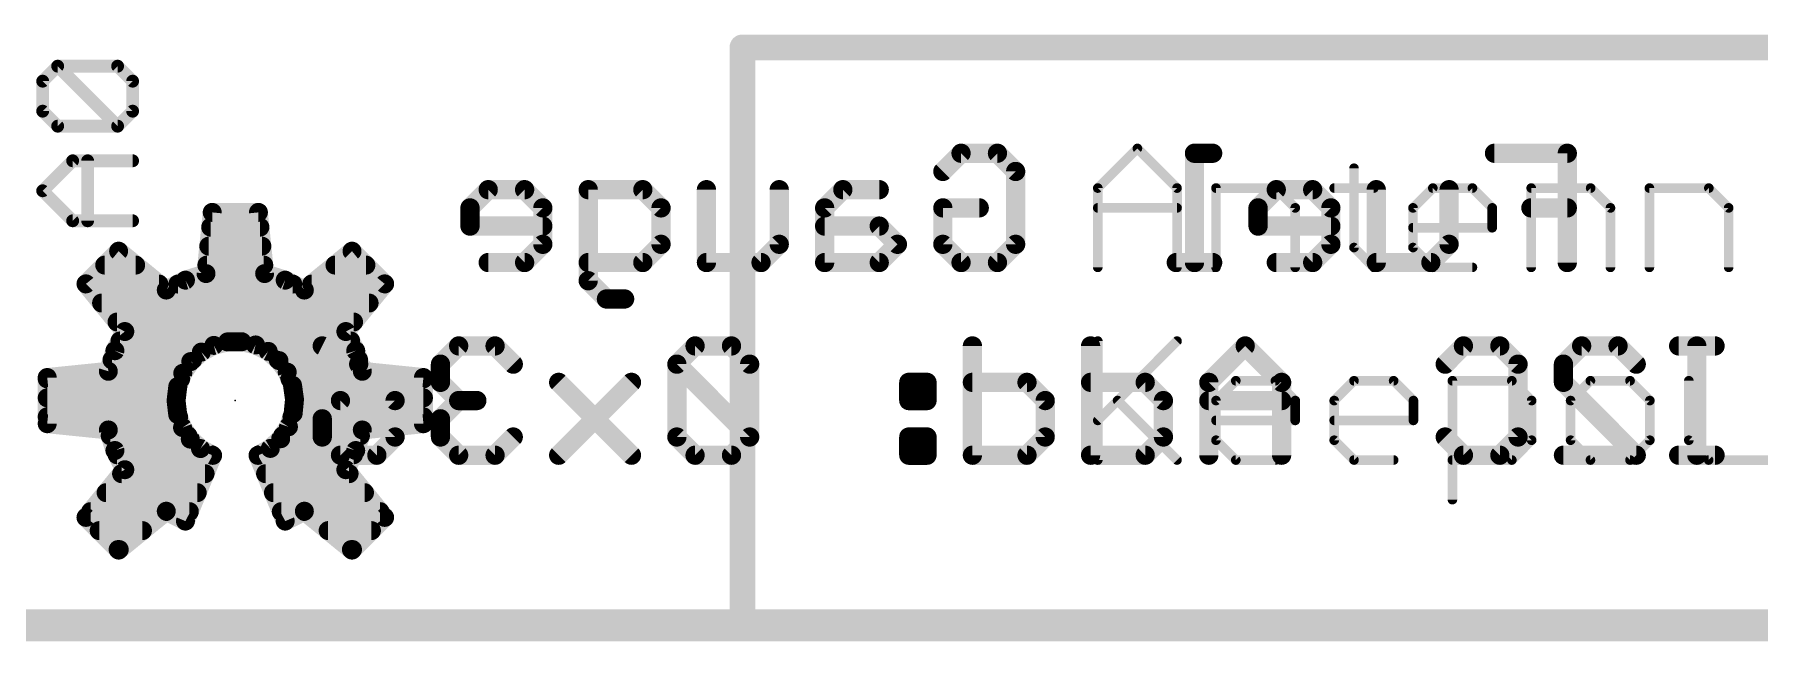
# Model space of a CAD drawing. Extents: x -30 to 77, y -16 to 37.
# Drawn here: x 12.63 to 26.29, y -0.13 to 4.67 of the extents above; entities that cross this region are included whole.
import ezdxf

# ---------------------------------------------------------------- set-up
doc = ezdxf.new("R2010")
doc.units = 0
for name, color, linetype in [('1', 12, 'CONTINUOUS'), ('16', 132, 'CONTINUOUS'), ('20', 53, 'CONTINUOUS'), ('21', 41, 'CONTINUOUS'), ('22', 40, 'CONTINUOUS'), ('23', 53, 'CONTINUOUS'), ('51', 53, 'CONTINUOUS')]:
    doc.layers.add(name, color=color, linetype=linetype)

msp = doc.modelspace()

# ---------------------------------------------------------------- linework, layer by layer
at = {"layer": '1', "const_width": 0.254}
msp.add_lwpolyline([(0, 0), (40.64, 0)], dxfattribs=at)
at = {"layer": '16', "const_width": 0.254}
msp.add_lwpolyline([(0, 0), (40.64, 0)], dxfattribs=at)
at = {"layer": '20', "const_width": 0.2032}
for points in [[(38.1, 0), (2.54, 0)], [(11.43, -0.01), (29.21, 0)]]:
    msp.add_lwpolyline(points, dxfattribs=at)
at = {"layer": '21'}
for points, const_width in [([(14.0412, 3.2668), (13.992, 2.7829)], 0.15), ([(14.4068, 3.2668), (14.0412, 3.2668)], 0.15), ([(14.456, 2.7829), (14.4068, 3.2668)], 0.15), ([(14.0293, 3.15), (14.4187, 3.15)], 0.15), ([(13.3005, 2.96), (13.042, 2.7015)], 0.15), ([(13.6775, 2.6526), (13.3005, 2.96)], 0.15), ([(14.0141, 3), (14.4339, 3)], 0.15), ([(15.1475, 2.96), (14.7705, 2.6526)], 0.15), ([(15.406, 2.7015), (15.1475, 2.96)], 0.15), ([(13.1905, 2.85), (13.4354, 2.85)], 0.15), ([(13.9988, 2.85), (14.4492, 2.85)], 0.15), ([(15.0126, 2.85), (15.2575, 2.85)], 0.15), ([(13.042, 2.7015), (13.3494, 2.3245)], 0.15), ([(13.0432, 2.7), (13.6194, 2.7)], 0.15), ([(13.8293, 2.7308), (13.6775, 2.6526)], 0.15), ([(13.7695, 2.7), (14.6785, 2.7)], 0.15), ([(13.992, 2.7829), (13.8293, 2.7308)], 0.15), ([(14.6187, 2.7308), (14.456, 2.7829)], 0.15), ([(14.7705, 2.6526), (14.6187, 2.7308)], 0.15), ([(14.8286, 2.7), (15.4048, 2.7)], 0.15), ([(15.0986, 2.3245), (15.406, 2.7015)], 0.15), ([(13.1655, 2.55), (15.2825, 2.55)], 0.15), ([(13.2878, 2.4), (15.1602, 2.4)], 0.15), ([(13.3494, 2.3245), (13.2712, 2.1727)], 0.15), ([(13.311, 2.25), (15.137, 2.25)], 0.15), ([(15.1768, 2.1727), (15.0986, 2.3245)], 0.15), ([(13.2712, 2.1727), (13.2191, 2.01)], 0.15), ([(13.8716, 2.087), (13.9551, 2.1619)], 0.15), ([(13.9551, 2.1619), (14.0541, 2.2148)], 0.15), ([(14.0541, 2.2148), (14.1628, 2.2426)], 0.15), ([(14.1628, 2.2426), (14.275, 2.2438)], 0.15), ([(14.275, 2.2438), (14.3842, 2.2184)], 0.15), ([(14.3842, 2.2184), (14.4843, 2.1676)], 0.15), ([(14.4843, 2.1676), (14.5695, 2.0946)], 0.15), ([(15.2289, 2.01), (15.1768, 2.1727)], 0.15), ([(13.2191, 2.01), (12.7352, 1.9608)], 0.15), ([(13.2479, 2.1), (13.8861, 2.1)], 0.15), ([(13.7687, 1.8894), (13.8082, 1.9944)], 0.15), ([(13.8082, 1.9944), (13.8716, 2.087)], 0.15), ([(14.5632, 2.1), (15.2001, 2.1)], 0.15), ([(14.5695, 2.0946), (14.6349, 2.0034)], 0.15), ([(14.6349, 2.0034), (14.6767, 1.8993)], 0.15), ([(15.7128, 1.9608), (15.2289, 2.01)], 0.15), ([(12.7352, 1.9608), (12.7352, 1.5952)], 0.15), ([(12.7352, 1.95), (13.7915, 1.95)], 0.15), ([(13.7552, 1.778), (13.7687, 1.8894)], 0.15), ([(14.6563, 1.95), (15.7128, 1.95)], 0.15), ([(14.6767, 1.8993), (14.6925, 1.7882)], 0.15), ([(15.7128, 1.5952), (15.7128, 1.9608)], 0.15), ([(12.7352, 1.8), (13.7579, 1.8)], 0.15), ([(13.7681, 1.6686), (13.7552, 1.778)], 0.15), ([(14.6925, 1.7882), (14.6816, 1.6765)], 0.15), ([(14.6908, 1.8), (15.7128, 1.8)], 0.15), ([(12.7352, 1.65), (13.775, 1.65)], 0.15), ([(12.7352, 1.5952), (13.2191, 1.546)], 0.15), ([(13.8063, 1.5652), (13.7681, 1.6686)], 0.15), ([(13.8675, 1.4735), (13.8063, 1.5652)], 0.15), ([(14.6443, 1.5707), (14.583, 1.4767)], 0.15), ([(14.6816, 1.6765), (14.6443, 1.5707)], 0.15), ([(14.6722, 1.65), (15.7128, 1.65)], 0.15), ([(15.2289, 1.546), (15.7128, 1.5952)], 0.15), ([(13.2191, 1.546), (13.2712, 1.3833)], 0.15), ([(13.2338, 1.5), (13.8498, 1.5)], 0.15), ([(13.9484, 1.3987), (13.8675, 1.4735)], 0.15), ([(14.583, 1.4767), (14.5012, 1.4)], 0.15), ([(14.5983, 1.5), (15.2142, 1.5)], 0.15), ([(15.1768, 1.3833), (15.2289, 1.546)], 0.15), ([(13.2712, 1.3833), (13.3494, 1.2315)], 0.15), ([(13.2884, 1.35), (14.0355, 1.35)], 0.15), ([(13.8293, 0.8252), (14.0446, 1.3449)], 0.15), ([(14.0446, 1.3449), (13.9484, 1.3987)], 0.15), ([(14.5012, 1.4), (14.4034, 1.3449)], 0.15), ([(14.4034, 1.3449), (14.6187, 0.8252)], 0.15), ([(14.4125, 1.35), (15.1596, 1.35)], 0.15), ([(15.0986, 1.2315), (15.1768, 1.3833)], 0.15), ([(13.3494, 1.2315), (13.042, 0.8545)], 0.15), ([(13.3237, 1.2), (13.9846, 1.2)], 0.15), ([(14.4634, 1.2), (15.1243, 1.2)], 0.15), ([(15.406, 0.8545), (15.0986, 1.2315)], 0.15), ([(13.2014, 1.05), (13.9224, 1.05)], 0.15), ([(14.5256, 1.05), (15.2466, 1.05)], 0.15), ([(13.0791, 0.9), (13.6733, 0.9)], 0.15), ([(13.3005, 0.596), (13.6775, 0.9034)], 0.15), ([(13.6775, 0.9034), (13.8293, 0.8252)], 0.15), ([(13.6841, 0.9), (13.8603, 0.9)], 0.15), ([(14.5877, 0.9), (14.7639, 0.9)], 0.15), ([(14.6187, 0.8252), (14.7705, 0.9034)], 0.15), ([(14.7705, 0.9034), (15.1475, 0.596)], 0.15), ([(14.7747, 0.9), (15.3689, 0.9)], 0.15), ([(13.042, 0.8545), (13.3005, 0.596)], 0.15), ([(13.1465, 0.75), (13.4894, 0.75)], 0.15), ([(14.9586, 0.75), (15.3015, 0.75)], 0.15), ([(15.1475, 0.596), (15.406, 0.8545)], 0.15), ([(13.2965, 0.6), (13.3054, 0.6)], 0.15), ([(15.1426, 0.6), (15.1515, 0.6)], 0.15), ([(29.21, 0), (11.43, 0)], 0.254)]:
    msp.add_lwpolyline(points, dxfattribs=dict(at, const_width=const_width))
at = {"layer": '21', "const_width": 0.075}
for points in [[(14.0412, 3.3043, 1), (14.0412, 3.2293)], [(14.0785, 3.263, 1), (14.0039, 3.2706)], [(14.4441, 3.2706, 1), (14.3695, 3.263)], [(14.4068, 3.2293, 1), (14.4068, 3.3043)], [(14.0293, 3.1875, 1), (14.0293, 3.1125)], [(14.4187, 3.1125, 1), (14.4187, 3.1875)], [(13.3242, 2.9891, 1), (13.2768, 2.9309)], [(13.327, 2.9335, 1), (13.274, 2.9865)], [(14.0141, 3.0375, 1), (14.0141, 2.9625)], [(14.4339, 2.9625, 1), (14.4339, 3.0375)], [(15.174, 2.9865, 1), (15.121, 2.9335)], [(15.1712, 2.9309, 1), (15.1238, 2.9891)], [(13.1905, 2.8875, 1), (13.1905, 2.8125)], [(13.4354, 2.8125, 1), (13.4354, 2.8875)], [(13.9988, 2.8875, 1), (13.9988, 2.8125)], [(14.4492, 2.8125, 1), (14.4492, 2.8875)], [(15.0126, 2.8875, 1), (15.0126, 2.8125)], [(15.2575, 2.8125, 1), (15.2575, 2.8875)], [(13.0711, 2.7252, 1), (13.0129, 2.6778)], [(13.0155, 2.728, 1), (13.0685, 2.675)], [(13.0432, 2.7375, 1), (13.0432, 2.6625)], [(13.6194, 2.6625, 1), (13.6194, 2.7375)], [(13.7695, 2.7375, 1), (13.7695, 2.6625)], [(13.8179, 2.7665, 1), (13.8408, 2.6951)], [(13.8465, 2.6975, 1), (13.8122, 2.7642)], [(13.9547, 2.7867, 1), (14.0293, 2.7791)], [(14.0034, 2.7472, 1), (13.9806, 2.8186)], [(14.4674, 2.8186, 1), (14.4446, 2.7472)], [(14.4187, 2.7791, 1), (14.4933, 2.7867)], [(14.6358, 2.7642, 1), (14.6015, 2.6975)], [(14.6072, 2.6951, 1), (14.6301, 2.7665)], [(14.6785, 2.6625, 1), (14.6785, 2.7375)], [(14.8286, 2.7375, 1), (14.8286, 2.6625)], [(15.4351, 2.6778, 1), (15.3769, 2.7252)], [(15.3795, 2.675, 1), (15.4325, 2.728)], [(15.4048, 2.6625, 1), (15.4048, 2.7375)], [(13.1655, 2.5875, 1), (13.1655, 2.5125)], [(13.6603, 2.6859, 1), (13.6947, 2.6193)], [(13.6538, 2.6235, 1), (13.7012, 2.6817)], [(14.7468, 2.6817, 1), (14.7942, 2.6235)], [(14.7533, 2.6193, 1), (14.7877, 2.6859)], [(15.2825, 2.5125, 1), (15.2825, 2.5875)], [(13.2878, 2.4375, 1), (13.2878, 2.3625)], [(15.1602, 2.3625, 1), (15.1602, 2.4375)], [(13.311, 2.2875, 1), (13.311, 2.2125)], [(13.3827, 2.3073, 1), (13.3161, 2.3417)], [(13.3203, 2.3008, 1), (13.3785, 2.3482)], [(15.1319, 2.3417, 1), (15.0653, 2.3073)], [(15.0695, 2.3482, 1), (15.1277, 2.3008)], [(15.137, 2.2125, 1), (15.137, 2.2875)], [(13.2378, 2.1898, 1), (13.3045, 2.1555)], [(13.3069, 2.1612, 1), (13.2355, 2.1841)], [(13.9374, 2.195, 1), (13.9728, 2.1288)], [(13.9801, 2.134, 1), (13.9301, 2.1898)], [(14.0448, 2.2511, 1), (14.0634, 2.1784)], [(14.0718, 2.1817, 1), (14.0364, 2.2478)], [(14.1624, 2.2801, 1), (14.1632, 2.2051)], [(14.1721, 2.2063, 1), (14.1535, 2.2789)], [(14.2835, 2.2804, 1), (14.2665, 2.2073)], [(14.2754, 2.2063, 1), (14.2746, 2.2813)], [(14.4012, 2.2518, 1), (14.3673, 2.1849)], [(14.3757, 2.1818, 1), (14.3928, 2.2549)], [(14.5087, 2.1961, 1), (14.4599, 2.1392)], [(14.4674, 2.1342, 1), (14.5013, 2.2011)], [(15.2125, 2.1841, 1), (15.1411, 2.1612)], [(15.1435, 2.1555, 1), (15.2102, 2.1898)], [(13.1834, 2.0214, 1), (13.2548, 1.9986)], [(13.2479, 2.1375, 1), (13.2479, 2.0625)], [(13.2229, 1.9727, 1), (13.2153, 2.0473)], [(13.7772, 2.0156, 1), (13.8391, 1.9732)], [(13.8433, 1.9812, 1), (13.7731, 2.0076)], [(13.8465, 2.1149, 1), (13.8966, 2.0591)], [(13.9025, 2.0658, 1), (13.8406, 2.1082)], [(13.8861, 2.0625, 1), (13.8861, 2.1375)], [(14.5632, 2.1375, 1), (14.5632, 2.0625)], [(14.6, 2.1164, 1), (14.539, 2.0727)], [(14.5451, 2.0661, 1), (14.5939, 2.123)], [(14.6696, 2.0174, 1), (14.6001, 1.9894)], [(14.6044, 1.9815, 1), (14.6653, 2.0252)], [(15.2327, 2.0473, 1), (15.2251, 1.9727)], [(15.1932, 1.9986, 1), (15.2646, 2.0214)], [(15.2001, 2.0625, 1), (15.2001, 2.1375)], [(12.7727, 1.9608, 1), (12.6977, 1.9608)], [(12.7314, 1.9981, 1), (12.739, 1.9235)], [(12.7352, 1.9875, 1), (12.7352, 1.9125)], [(13.7336, 1.9026, 1), (13.8037, 1.8762)], [(13.8059, 1.8849, 1), (13.7314, 1.8939)], [(13.7915, 1.9125, 1), (13.7915, 1.9875)], [(14.6563, 1.9875, 1), (14.6563, 1.9125)], [(14.7138, 1.9046, 1), (14.6395, 1.894)], [(14.6419, 1.8853, 1), (14.7115, 1.9132)], [(15.7503, 1.9608, 1), (15.6753, 1.9608)], [(15.709, 1.9235, 1), (15.7166, 1.9981)], [(15.7128, 1.9125, 1), (15.7128, 1.9875)], [(12.7352, 1.8375, 1), (12.7352, 1.7625)], [(13.7924, 1.7824, 1), (13.718, 1.7736)], [(13.718, 1.7825, 1), (13.7924, 1.7735)], [(13.7579, 1.7625, 1), (13.7579, 1.8375)], [(14.6908, 1.8375, 1), (14.6908, 1.7625)], [(14.7299, 1.7845, 1), (14.6552, 1.7918)], [(14.6554, 1.7829, 1), (14.7297, 1.7935)], [(15.7128, 1.7625, 1), (15.7128, 1.8375)], [(12.7352, 1.6875, 1), (12.7352, 1.6125)], [(12.739, 1.6325, 1), (12.7314, 1.5579)], [(13.8033, 1.6815, 1), (13.733, 1.6556)], [(13.7309, 1.6642, 1), (13.8054, 1.673)], [(13.8375, 1.586, 1), (13.7751, 1.5443)], [(13.775, 1.6125, 1), (13.775, 1.6875)], [(14.6758, 1.5502, 1), (14.6129, 1.5911)], [(14.6722, 1.6875, 1), (14.6722, 1.6125)], [(14.6442, 1.6802, 1), (14.7189, 1.6728)], [(14.7169, 1.6641, 1), (14.6462, 1.689)], [(15.7166, 1.5579, 1), (15.709, 1.6325)], [(15.7128, 1.6125, 1), (15.7128, 1.6875)], [(12.6977, 1.5952, 1), (12.7727, 1.5952)], [(13.2548, 1.5574, 1), (13.1834, 1.5346)], [(13.2338, 1.5375, 1), (13.2338, 1.4625)], [(13.2153, 1.5087, 1), (13.2229, 1.5833)], [(13.7711, 1.5522, 1), (13.8415, 1.5781)], [(13.893, 1.5011, 1), (13.8421, 1.446)], [(13.8363, 1.4527, 1), (13.8987, 1.4944)], [(13.8498, 1.4625, 1), (13.8498, 1.5375)], [(14.5516, 1.4972, 1), (14.6145, 1.4562)], [(14.6087, 1.4493, 1), (14.5574, 1.504)], [(14.5983, 1.5375, 1), (14.5983, 1.4625)], [(14.609, 1.5831, 1), (14.6797, 1.5582)], [(15.2251, 1.5833, 1), (15.2327, 1.5087)], [(15.2646, 1.5346, 1), (15.1932, 1.5574)], [(15.2142, 1.4625, 1), (15.2142, 1.5375)], [(15.6753, 1.5952, 1), (15.7503, 1.5952)], [(13.3045, 1.4005, 1), (13.2378, 1.3662)], [(13.2355, 1.3719, 1), (13.3069, 1.3948)], [(13.2884, 1.3875, 1), (13.2884, 1.3125)], [(13.9668, 1.4315, 1), (13.9301, 1.366)], [(13.923, 1.3712, 1), (13.9739, 1.4263)], [(14.0792, 1.3305, 1), (14.01, 1.3593)], [(14.0263, 1.3122, 1), (14.0629, 1.3776)], [(14.0355, 1.3125, 1), (14.0355, 1.3875)], [(14.438, 1.3593, 1), (14.3688, 1.3305)], [(14.385, 1.3776, 1), (14.4218, 1.3122)], [(14.4125, 1.3875, 1), (14.4125, 1.3125)], [(14.4755, 1.4273, 1), (14.5268, 1.3726)], [(14.5196, 1.3673, 1), (14.4828, 1.4326)], [(15.1411, 1.3948, 1), (15.2125, 1.3719)], [(15.2102, 1.3662, 1), (15.1435, 1.4005)], [(15.1596, 1.3125, 1), (15.1596, 1.3875)], [(13.3237, 1.2375, 1), (13.3237, 1.1625)], [(13.3161, 1.2143, 1), (13.3827, 1.2487)], [(13.3785, 1.2078, 1), (13.3203, 1.2552)], [(13.9846, 1.1625, 1), (13.9846, 1.2375)], [(14.4634, 1.2375, 1), (14.4634, 1.1625)], [(15.1277, 1.2552, 1), (15.0695, 1.2078)], [(15.0653, 1.2487, 1), (15.1319, 1.2143)], [(15.1243, 1.1625, 1), (15.1243, 1.2375)], [(13.2014, 1.0875, 1), (13.2014, 1.0125)], [(13.9224, 1.0125, 1), (13.9224, 1.0875)], [(14.5256, 1.0875, 1), (14.5256, 1.0125)], [(15.2466, 1.0125, 1), (15.2466, 1.0875)], [(13.0791, 0.9375, 1), (13.0791, 0.8625)], [(13.6947, 0.9367, 1), (13.6603, 0.8701)], [(13.6841, 0.9375, 1), (13.6841, 0.8625)], [(13.7012, 0.8743, 1), (13.6538, 0.9325)], [(13.6733, 0.8625, 1), (13.6733, 0.9375)], [(13.8603, 0.8625, 1), (13.8603, 0.9375)], [(14.5877, 0.9375, 1), (14.5877, 0.8625)], [(14.7942, 0.9325, 1), (14.7468, 0.8743)], [(14.7747, 0.9375, 1), (14.7747, 0.8625)], [(14.7877, 0.8701, 1), (14.7533, 0.9367)], [(14.7639, 0.8625, 1), (14.7639, 0.9375)], [(15.3689, 0.8625, 1), (15.3689, 0.9375)], [(13.0685, 0.881, 1), (13.0155, 0.828)], [(13.0129, 0.8782, 1), (13.0711, 0.8308)], [(13.1465, 0.7875, 1), (13.1465, 0.7125)], [(13.4894, 0.7125, 1), (13.4894, 0.7875)], [(13.7947, 0.8396, 1), (13.8639, 0.8108)], [(13.8121, 0.7919, 1), (13.8465, 0.8585)], [(14.6015, 0.8585, 1), (14.6359, 0.7919)], [(14.5841, 0.8108, 1), (14.6533, 0.8396)], [(14.9586, 0.7875, 1), (14.9586, 0.7125)], [(15.3015, 0.7125, 1), (15.3015, 0.7875)], [(15.3769, 0.8308, 1), (15.4351, 0.8782)], [(15.4325, 0.828, 1), (15.3795, 0.881)], [(13.2965, 0.6375, 1), (13.2965, 0.5625)], [(13.2768, 0.6251, 1), (13.3242, 0.5669)], [(13.274, 0.5695, 1), (13.327, 0.6225)], [(13.3054, 0.5625, 1), (13.3054, 0.6375)], [(15.1426, 0.6375, 1), (15.1426, 0.5625)], [(15.121, 0.6225, 1), (15.174, 0.5695)], [(15.1238, 0.5669, 1), (15.1712, 0.6251)], [(15.1515, 0.5625, 1), (15.1515, 0.6375)]]:
    msp.add_lwpolyline(points, format="xyb", dxfattribs=at)
at = {"layer": '22', "const_width": 0.1524}
for points in [[(19.8235, 3.5905), (19.9676, 3.7345)], [(19.9676, 3.7345), (20.2557, 3.7345)], [(20.2557, 3.7345), (20.3997, 3.5905)], [(21.9589, 3.7345), (21.8149, 3.7345)], [(21.8149, 3.7345), (21.8149, 2.8702)], [(24.7655, 3.7345), (24.1893, 3.7345)], [(24.7655, 2.8702), (24.7655, 3.7345)], [(20.3997, 3.5905), (20.3997, 3.0143)], [(16.2255, 3.4464), (16.0814, 3.3024)], [(16.5136, 3.4464), (16.2255, 3.4464)], [(16.6576, 3.3024), (16.5136, 3.4464)], [(17.0169, 2.7261), (17.0169, 3.4464)], [(17.0169, 3.4464), (17.4491, 3.4464)], [(17.4491, 3.4464), (17.5932, 3.3024)], [(17.9525, 2.8702), (17.9525, 3.4464)], [(18.5287, 3.4464), (18.5287, 3.0143)], [(19.032, 3.4464), (18.888, 3.3024)], [(19.3201, 3.4464), (19.032, 3.4464)], [(22.4623, 3.4464), (22.3182, 3.3024)], [(22.7504, 3.4464), (22.4623, 3.4464)], [(22.8944, 3.3024), (22.7504, 3.4464)], [(23.2537, 2.8702), (23.2537, 3.4464)], [(23.83, 3.4464), (23.83, 3.0143)], [(16.0814, 3.3024), (16.0814, 3.1583)], [(16.6576, 3.0143), (16.6576, 3.3024)], [(17.5932, 3.3024), (17.5932, 3.0143)], [(18.888, 3.3024), (18.888, 2.8702)], [(19.8235, 3.0143), (19.8235, 3.3024)], [(19.8235, 3.3024), (20.1116, 3.3024)], [(22.3182, 3.3024), (22.3182, 3.1583)], [(22.8944, 3.0143), (22.8944, 3.3024)], [(24.7655, 3.3024), (24.4774, 3.3024)], [(16.0814, 3.1583), (16.6576, 3.1583)], [(19.3201, 3.1583), (18.888, 3.1583)], [(19.4642, 3.0143), (19.3201, 3.1583)], [(22.3182, 3.1583), (22.8944, 3.1583)], [(16.5136, 2.8702), (16.6576, 3.0143)], [(17.5932, 3.0143), (17.4491, 2.8702)], [(18.5287, 3.0143), (18.3846, 2.8702)], [(19.3201, 2.8702), (19.4642, 3.0143)], [(19.9676, 2.8702), (19.8235, 3.0143)], [(20.3997, 3.0143), (20.2557, 2.8702)], [(22.7504, 2.8702), (22.8944, 3.0143)], [(23.83, 3.0143), (23.6859, 2.8702)], [(16.2255, 2.8702), (16.5136, 2.8702)], [(17.4491, 2.8702), (17.0169, 2.8702)], [(18.3846, 2.8702), (17.9525, 2.8702)], [(18.888, 2.8702), (19.3201, 2.8702)], [(20.2557, 2.8702), (19.9676, 2.8702)], [(21.9589, 2.8702), (21.6708, 2.8702)], [(22.4623, 2.8702), (22.7504, 2.8702)], [(23.6859, 2.8702), (23.2537, 2.8702)], [(17.161, 2.5821), (17.0169, 2.7261)], [(17.3051, 2.5821), (17.161, 2.5821)], [(14.912, 2.2105), (15.2001, 2.0665)], [(15.9916, 2.2105), (15.8475, 2.0665)], [(16.2797, 2.2105), (15.9916, 2.2105)], [(16.4238, 2.0665), (16.2797, 2.2105)], [(17.8626, 2.2105), (17.7186, 2.0665)], [(18.1508, 2.2105), (17.8626, 2.2105)], [(18.2948, 2.0665), (18.1508, 2.2105)], [(20.0574, 2.2105), (20.0574, 1.3462)], [(20.9929, 2.2105), (20.9929, 1.3462)], [(22.2165, 2.2105), (21.9284, 1.9224)], [(22.5046, 1.9224), (22.2165, 2.2105)], [(23.7995, 2.0665), (23.9435, 2.2105)], [(23.9435, 2.2105), (24.2316, 2.2105)], [(24.2316, 2.2105), (24.3757, 2.0665)], [(24.735, 2.0665), (24.879, 2.2105)], [(24.879, 2.2105), (25.1671, 2.2105)], [(25.1671, 2.2105), (25.3112, 2.0665)], [(25.9349, 2.2105), (25.6468, 2.2105)], [(25.7908, 1.3462), (25.7908, 2.2105)], [(15.2001, 2.0665), (15.4883, 1.7784)], [(15.8475, 2.0665), (15.8475, 1.9224)], [(17.7186, 2.0665), (17.7186, 1.4903)], [(18.2948, 1.4903), (17.7186, 2.0665)], [(18.2948, 1.4903), (18.2948, 2.0665)], [(24.3757, 2.0665), (24.3757, 1.4903)], [(24.735, 1.9224), (24.735, 2.0665)], [(15.8475, 1.9224), (15.9916, 1.7784)], [(17.3593, 1.9224), (16.7831, 1.3462)], [(17.3593, 1.3462), (16.7831, 1.9224)], [(19.6981, 1.9224), (19.554, 1.9224)], [(19.554, 1.9224), (19.554, 1.7784)], [(19.6981, 1.7784), (19.6981, 1.9224)], [(20.4895, 1.9224), (20.0574, 1.9224)], [(20.6336, 1.7784), (20.4895, 1.9224)], [(21.4251, 1.9224), (20.9929, 1.9224)], [(21.5691, 1.7784), (21.4251, 1.9224)], [(21.9284, 1.9224), (21.9284, 1.3462)], [(22.5046, 1.3462), (22.5046, 1.9224)], [(25.3112, 1.3462), (24.735, 1.9224)], [(14.912, 1.6343), (15.0561, 1.7784)], [(15.0561, 1.7784), (15.4883, 1.7784)], [(15.4883, 1.7784), (15.4883, 1.4903)], [(15.9916, 1.7784), (15.8475, 1.6343)], [(15.9916, 1.7784), (16.1357, 1.7784)], [(19.554, 1.7784), (19.6981, 1.7784)], [(20.6336, 1.4903), (20.6336, 1.7784)], [(21.5691, 1.4903), (21.5691, 1.7784)], [(22.5046, 1.7784), (21.9284, 1.7784)], [(14.912, 1.4903), (14.912, 1.6343)], [(15.8475, 1.6343), (15.8475, 1.4903)], [(15.0561, 1.3462), (14.912, 1.4903)], [(15.4883, 1.4903), (15.3442, 1.3462)], [(15.8475, 1.4903), (15.9916, 1.3462)], [(16.2797, 1.3462), (16.4238, 1.4903)], [(17.7186, 1.4903), (17.8626, 1.3462)], [(18.1508, 1.3462), (18.2948, 1.4903)], [(19.6981, 1.4903), (19.554, 1.4903)], [(19.554, 1.4903), (19.554, 1.3462)], [(19.6981, 1.3462), (19.6981, 1.4903)], [(20.4895, 1.3462), (20.6336, 1.4903)], [(21.4251, 1.3462), (21.5691, 1.4903)], [(23.9435, 1.3462), (23.7995, 1.4903)], [(24.3757, 1.4903), (24.2316, 1.3462)], [(15.3442, 1.3462), (15.0561, 1.3462)], [(15.9916, 1.3462), (16.2797, 1.3462)], [(17.8626, 1.3462), (18.1508, 1.3462)], [(19.554, 1.3462), (19.6981, 1.3462)], [(20.0574, 1.3462), (20.4895, 1.3462)], [(20.9929, 1.3462), (21.4251, 1.3462)], [(24.2316, 1.3462), (23.9435, 1.3462)], [(24.735, 1.3462), (25.3112, 1.3462)], [(25.9349, 1.3462), (25.6468, 1.3462)]]:
    msp.add_lwpolyline(points, dxfattribs=at)
at = {"layer": '22', "const_width": 0.0762}
for points in [[(19.9676, 3.7726, 1), (19.9676, 3.6964)], [(19.9945, 3.7076, 1), (19.9406, 3.7615)], [(20.2826, 3.7615, 1), (20.2287, 3.7076)], [(20.2557, 3.6964, 1), (20.2557, 3.7726)], [(21.8149, 3.7726, 1), (21.8149, 3.6964)], [(21.853, 3.7345, 1), (21.7768, 3.7345)], [(21.9589, 3.6964, 1), (21.9589, 3.7726)], [(24.1893, 3.7726, 1), (24.1893, 3.6964)], [(24.8036, 3.7345, 1), (24.7274, 3.7345)], [(24.7655, 3.6964, 1), (24.7655, 3.7726)], [(19.7966, 3.6174, 1), (19.8504, 3.5635)], [(20.4378, 3.5905, 1), (20.3616, 3.5905)], [(20.3728, 3.5635, 1), (20.4267, 3.6174)], [(16.2255, 3.4845, 1), (16.2255, 3.4083)], [(16.2524, 3.4195, 1), (16.1985, 3.4734)], [(16.5405, 3.4734, 1), (16.4866, 3.4195)], [(16.5136, 3.4083, 1), (16.5136, 3.4845)], [(17.055, 3.4464, 1), (16.9788, 3.4464)], [(17.0169, 3.4845, 1), (17.0169, 3.4083)], [(17.4761, 3.4734, 1), (17.4222, 3.4195)], [(17.4491, 3.4083, 1), (17.4491, 3.4845)], [(17.9906, 3.4464, 1), (17.9144, 3.4464)], [(18.5668, 3.4464, 1), (18.4906, 3.4464)], [(19.032, 3.4845, 1), (19.032, 3.4083)], [(19.059, 3.4195, 1), (19.0051, 3.4734)], [(19.3201, 3.4083, 1), (19.3201, 3.4845)], [(22.4623, 3.4845, 1), (22.4623, 3.4083)], [(22.4892, 3.4195, 1), (22.4353, 3.4734)], [(22.7773, 3.4734, 1), (22.7234, 3.4195)], [(22.7504, 3.4083, 1), (22.7504, 3.4845)], [(23.2918, 3.4464, 1), (23.2156, 3.4464)], [(23.8681, 3.4464, 1), (23.7919, 3.4464)], [(16.1195, 3.3024, 1), (16.0433, 3.3024)], [(16.0545, 3.3293, 1), (16.1084, 3.2754)], [(16.6957, 3.3024, 1), (16.6195, 3.3024)], [(16.6307, 3.2754, 1), (16.6846, 3.3293)], [(17.6313, 3.3024, 1), (17.5551, 3.3024)], [(17.5662, 3.2754, 1), (17.6201, 3.3293)], [(18.861, 3.3293, 1), (18.9149, 3.2754)], [(18.9261, 3.3024, 1), (18.8499, 3.3024)], [(19.8616, 3.3024, 1), (19.7854, 3.3024)], [(19.8235, 3.3405, 1), (19.8235, 3.2643)], [(20.1116, 3.2643, 1), (20.1116, 3.3405)], [(22.3563, 3.3024, 1), (22.2801, 3.3024)], [(22.2913, 3.3293, 1), (22.3452, 3.2754)], [(22.9325, 3.3024, 1), (22.8563, 3.3024)], [(22.8675, 3.2754, 1), (22.9214, 3.3293)], [(24.4774, 3.3405, 1), (24.4774, 3.2643)], [(24.7655, 3.2643, 1), (24.7655, 3.3405)], [(16.0814, 3.1964, 1), (16.0814, 3.1202)], [(16.0433, 3.1583, 1), (16.1195, 3.1583)], [(16.6576, 3.1202, 1), (16.6576, 3.1964)], [(18.888, 3.1964, 1), (18.888, 3.1202)], [(19.3471, 3.1853, 1), (19.2932, 3.1314)], [(19.3201, 3.1202, 1), (19.3201, 3.1964)], [(22.3182, 3.1964, 1), (22.3182, 3.1202)], [(22.2801, 3.1583, 1), (22.3563, 3.1583)], [(22.8944, 3.1202, 1), (22.8944, 3.1964)], [(16.6195, 3.0143, 1), (16.6957, 3.0143)], [(16.6846, 2.9873, 1), (16.6307, 3.0412)], [(17.5551, 3.0143, 1), (17.6313, 3.0143)], [(17.6201, 2.9873, 1), (17.5662, 3.0412)], [(18.4906, 3.0143, 1), (18.5668, 3.0143)], [(18.5556, 2.9873, 1), (18.5017, 3.0412)], [(19.4911, 2.9873, 1), (19.4373, 3.0412)], [(19.4373, 2.9873, 1), (19.4911, 3.0412)], [(19.8504, 3.0412, 1), (19.7966, 2.9873)], [(19.7854, 3.0143, 1), (19.8616, 3.0143)], [(20.3616, 3.0143, 1), (20.4378, 3.0143)], [(20.4267, 2.9873, 1), (20.3728, 3.0412)], [(22.8563, 3.0143, 1), (22.9325, 3.0143)], [(22.9214, 2.9873, 1), (22.8675, 3.0412)], [(23.7919, 3.0143, 1), (23.8681, 3.0143)], [(23.8569, 2.9873, 1), (23.803, 3.0412)], [(16.2255, 2.9083, 1), (16.2255, 2.8321)], [(16.4866, 2.8971, 1), (16.5405, 2.8433)], [(16.5136, 2.8321, 1), (16.5136, 2.9083)], [(17.0169, 2.9083, 1), (17.0169, 2.8321)], [(17.4222, 2.8971, 1), (17.4761, 2.8433)], [(17.4491, 2.8321, 1), (17.4491, 2.9083)], [(17.9525, 2.9083, 1), (17.9525, 2.8321)], [(17.9144, 2.8702, 1), (17.9906, 2.8702)], [(18.3577, 2.8971, 1), (18.4116, 2.8433)], [(18.3846, 2.8321, 1), (18.3846, 2.9083)], [(18.888, 2.9083, 1), (18.888, 2.8321)], [(18.8499, 2.8702, 1), (18.9261, 2.8702)], [(19.2932, 2.8971, 1), (19.3471, 2.8433)], [(19.3201, 2.8321, 1), (19.3201, 2.9083)], [(19.9676, 2.9083, 1), (19.9676, 2.8321)], [(19.9406, 2.8433, 1), (19.9945, 2.8971)], [(20.2287, 2.8971, 1), (20.2826, 2.8433)], [(20.2557, 2.8321, 1), (20.2557, 2.9083)], [(21.6708, 2.9083, 1), (21.6708, 2.8321)], [(21.7768, 2.8702, 1), (21.853, 2.8702)], [(21.9589, 2.8321, 1), (21.9589, 2.9083)], [(22.4623, 2.9083, 1), (22.4623, 2.8321)], [(22.7234, 2.8971, 1), (22.7773, 2.8433)], [(22.7504, 2.8321, 1), (22.7504, 2.9083)], [(23.2537, 2.9083, 1), (23.2537, 2.8321)], [(23.2156, 2.8702, 1), (23.2918, 2.8702)], [(23.659, 2.8971, 1), (23.7128, 2.8433)], [(23.6859, 2.8321, 1), (23.6859, 2.9083)], [(24.7274, 2.8702, 1), (24.8036, 2.8702)], [(17.0439, 2.7531, 1), (16.99, 2.6992)], [(16.9788, 2.7261, 1), (17.055, 2.7261)], [(17.161, 2.6202, 1), (17.161, 2.544)], [(17.1341, 2.5551, 1), (17.1879, 2.609)], [(17.3051, 2.544, 1), (17.3051, 2.6202)], [(14.9291, 2.2446, 1), (14.895, 2.1765)], [(15.9916, 2.2486, 1), (15.9916, 2.1724)], [(16.0185, 2.1836, 1), (15.9647, 2.2375)], [(16.3067, 2.2375, 1), (16.2528, 2.1836)], [(16.2797, 2.1724, 1), (16.2797, 2.2486)], [(17.8626, 2.2486, 1), (17.8626, 2.1724)], [(17.8896, 2.1836, 1), (17.8357, 2.2375)], [(18.1777, 2.2375, 1), (18.1238, 2.1836)], [(18.1508, 2.1724, 1), (18.1508, 2.2486)], [(20.0955, 2.2105, 1), (20.0193, 2.2105)], [(21.031, 2.2105, 1), (20.9548, 2.2105)], [(22.2435, 2.2375, 1), (22.1896, 2.1836)], [(22.2435, 2.1836, 1), (22.1896, 2.2375)], [(23.9435, 2.2486, 1), (23.9435, 2.1724)], [(23.9705, 2.1836, 1), (23.9166, 2.2375)], [(24.2586, 2.2375, 1), (24.2047, 2.1836)], [(24.2316, 2.1724, 1), (24.2316, 2.2486)], [(24.879, 2.2486, 1), (24.879, 2.1724)], [(24.906, 2.1836, 1), (24.8521, 2.2375)], [(25.1941, 2.2375, 1), (25.1402, 2.1836)], [(25.1671, 2.1724, 1), (25.1671, 2.2486)], [(25.6468, 2.2486, 1), (25.6468, 2.1724)], [(25.8289, 2.2105, 1), (25.7527, 2.2105)], [(25.9349, 2.1724, 1), (25.9349, 2.2486)], [(15.2271, 2.0934, 1), (15.1732, 2.0395)], [(15.1831, 2.0324, 1), (15.2172, 2.1006)], [(15.8856, 2.0665, 1), (15.8094, 2.0665)], [(15.8206, 2.0934, 1), (15.8745, 2.0395)], [(16.3968, 2.0395, 1), (16.4507, 2.0934)], [(17.7455, 2.0934, 1), (17.6916, 2.0395)], [(17.6916, 2.0934, 1), (17.7455, 2.0395)], [(17.7567, 2.0665, 1), (17.6805, 2.0665)], [(18.3329, 2.0665, 1), (18.2567, 2.0665)], [(18.2679, 2.0395, 1), (18.3217, 2.0934)], [(23.7725, 2.0934, 1), (23.8264, 2.0395)], [(24.4138, 2.0665, 1), (24.3376, 2.0665)], [(24.3487, 2.0395, 1), (24.4026, 2.0934)], [(24.708, 2.0934, 1), (24.7619, 2.0395)], [(24.7731, 2.0665, 1), (24.6969, 2.0665)], [(25.2843, 2.0395, 1), (25.3381, 2.0934)], [(15.8745, 1.9494, 1), (15.8206, 1.8955)], [(15.8094, 1.9224, 1), (15.8856, 1.9224)], [(16.81, 1.9494, 1), (16.7561, 1.8955)], [(17.3862, 1.8955, 1), (17.3323, 1.9494)], [(19.554, 1.9605, 1), (19.554, 1.8843)], [(19.5921, 1.9224, 1), (19.5159, 1.9224)], [(19.7362, 1.9224, 1), (19.66, 1.9224)], [(19.6981, 1.8843, 1), (19.6981, 1.9605)], [(20.0574, 1.9605, 1), (20.0574, 1.8843)], [(20.5165, 1.9494, 1), (20.4626, 1.8955)], [(20.4895, 1.8843, 1), (20.4895, 1.9605)], [(20.9929, 1.9605, 1), (20.9929, 1.8843)], [(21.452, 1.9494, 1), (21.3981, 1.8955)], [(21.4251, 1.8843, 1), (21.4251, 1.9605)], [(21.9665, 1.9224, 1), (21.8903, 1.9224)], [(21.9015, 1.9494, 1), (21.9554, 1.8955)], [(22.5427, 1.9224, 1), (22.4665, 1.9224)], [(22.4777, 1.8955, 1), (22.5316, 1.9494)], [(24.7619, 1.9494, 1), (24.708, 1.8955)], [(24.6969, 1.9224, 1), (24.7731, 1.9224)], [(15.0561, 1.8165, 1), (15.0561, 1.7403)], [(15.083, 1.7514, 1), (15.0291, 1.8053)], [(15.5264, 1.7784, 1), (15.4502, 1.7784)], [(15.4613, 1.7514, 1), (15.5152, 1.8053)], [(15.4883, 1.7403, 1), (15.4883, 1.8165)], [(15.9916, 1.8165, 1), (15.9916, 1.7403)], [(16.0185, 1.7514, 1), (15.9647, 1.8053)], [(15.9647, 1.7514, 1), (16.0185, 1.8053)], [(16.1357, 1.7403, 1), (16.1357, 1.8165)], [(19.554, 1.8165, 1), (19.554, 1.7403)], [(19.5159, 1.7784, 1), (19.5921, 1.7784)], [(19.66, 1.7784, 1), (19.7362, 1.7784)], [(19.6981, 1.7403, 1), (19.6981, 1.8165)], [(20.6717, 1.7784, 1), (20.5955, 1.7784)], [(20.6067, 1.7514, 1), (20.6605, 1.8053)], [(21.6072, 1.7784, 1), (21.531, 1.7784)], [(21.5422, 1.7514, 1), (21.5961, 1.8053)], [(21.9284, 1.8165, 1), (21.9284, 1.7403)], [(22.5046, 1.7403, 1), (22.5046, 1.8165)], [(14.9501, 1.6343, 1), (14.8739, 1.6343)], [(14.8851, 1.6613, 1), (14.939, 1.6074)], [(15.8856, 1.6343, 1), (15.8094, 1.6343)], [(15.8206, 1.6613, 1), (15.8745, 1.6074)], [(14.939, 1.5172, 1), (14.8851, 1.4633)], [(14.8739, 1.4903, 1), (14.9501, 1.4903)], [(15.4502, 1.4903, 1), (15.5264, 1.4903)], [(15.5152, 1.4633, 1), (15.4613, 1.5172)], [(15.8745, 1.5172, 1), (15.8206, 1.4633)], [(15.8094, 1.4903, 1), (15.8856, 1.4903)], [(16.4507, 1.4633, 1), (16.3968, 1.5172)], [(17.7455, 1.5172, 1), (17.6916, 1.4633)], [(17.6805, 1.4903, 1), (17.7567, 1.4903)], [(18.2567, 1.4903, 1), (18.3329, 1.4903)], [(18.3217, 1.4633, 1), (18.2679, 1.5172)], [(18.2679, 1.4633, 1), (18.3217, 1.5172)], [(19.554, 1.5284, 1), (19.554, 1.4522)], [(19.5921, 1.4903, 1), (19.5159, 1.4903)], [(19.7362, 1.4903, 1), (19.66, 1.4903)], [(19.6981, 1.4522, 1), (19.6981, 1.5284)], [(20.5955, 1.4903, 1), (20.6717, 1.4903)], [(20.6605, 1.4633, 1), (20.6067, 1.5172)], [(21.531, 1.4903, 1), (21.6072, 1.4903)], [(21.5961, 1.4633, 1), (21.5422, 1.5172)], [(23.8264, 1.5172, 1), (23.7725, 1.4633)], [(24.3376, 1.4903, 1), (24.4138, 1.4903)], [(24.4026, 1.4633, 1), (24.3487, 1.5172)], [(15.0561, 1.3843, 1), (15.0561, 1.3081)], [(15.0291, 1.3193, 1), (15.083, 1.3731)], [(15.3173, 1.3731, 1), (15.3711, 1.3193)], [(15.3442, 1.3081, 1), (15.3442, 1.3843)], [(15.9916, 1.3843, 1), (15.9916, 1.3081)], [(15.9647, 1.3193, 1), (16.0185, 1.3731)], [(16.2528, 1.3731, 1), (16.3067, 1.3193)], [(16.2797, 1.3081, 1), (16.2797, 1.3843)], [(16.7561, 1.3731, 1), (16.81, 1.3193)], [(17.3323, 1.3193, 1), (17.3862, 1.3731)], [(17.8626, 1.3843, 1), (17.8626, 1.3081)], [(17.8357, 1.3193, 1), (17.8896, 1.3731)], [(18.1238, 1.3731, 1), (18.1777, 1.3193)], [(18.1508, 1.3081, 1), (18.1508, 1.3843)], [(19.554, 1.3843, 1), (19.554, 1.3081)], [(19.5159, 1.3462, 1), (19.5921, 1.3462)], [(19.66, 1.3462, 1), (19.7362, 1.3462)], [(19.6981, 1.3081, 1), (19.6981, 1.3843)], [(20.0574, 1.3843, 1), (20.0574, 1.3081)], [(20.0193, 1.3462, 1), (20.0955, 1.3462)], [(20.4626, 1.3731, 1), (20.5165, 1.3193)], [(20.4895, 1.3081, 1), (20.4895, 1.3843)], [(20.9929, 1.3843, 1), (20.9929, 1.3081)], [(20.9548, 1.3462, 1), (21.031, 1.3462)], [(21.3981, 1.3731, 1), (21.452, 1.3193)], [(21.4251, 1.3081, 1), (21.4251, 1.3843)], [(21.8903, 1.3462, 1), (21.9665, 1.3462)], [(22.4665, 1.3462, 1), (22.5427, 1.3462)], [(23.9435, 1.3843, 1), (23.9435, 1.3081)], [(23.9166, 1.3193, 1), (23.9705, 1.3731)], [(24.2047, 1.3731, 1), (24.2586, 1.3193)], [(24.2316, 1.3081, 1), (24.2316, 1.3843)], [(24.735, 1.3843, 1), (24.735, 1.3081)], [(25.2843, 1.3193, 1), (25.3381, 1.3731)], [(25.3112, 1.3081, 1), (25.3112, 1.3843)], [(25.6468, 1.3843, 1), (25.6468, 1.3081)], [(25.7527, 1.3462, 1), (25.8289, 1.3462)], [(25.9349, 1.3081, 1), (25.9349, 1.3843)]]:
    msp.add_lwpolyline(points, format="xyb", dxfattribs=at)
at = {"layer": '23'}
msp.add_point((14.224, 1.778), dxfattribs=at)
at = {"layer": '51'}
for points, const_width in [([(27.94, 4.572), (18.2372, 4.572)], 0.2032), ([(18.2372, 4.572), (18.2372, 0)], 0.2032), ([(12.6994, 4.3047), (12.818, 4.4234)], 0.1016), ([(12.818, 4.4234), (13.2926, 4.4234)], 0.1016), ([(13.2926, 3.9488), (12.818, 4.4234)], 0.1016), ([(13.2926, 4.4234), (13.4112, 4.3047)], 0.1016), ([(12.6994, 4.0675), (12.6994, 4.3047)], 0.1016), ([(13.4112, 4.3047), (13.4112, 4.0675)], 0.1016), ([(12.818, 3.9488), (12.6994, 4.0675)], 0.1016), ([(13.4112, 4.0675), (13.2926, 3.9488)], 0.1016), ([(13.2926, 3.9488), (12.818, 3.9488)], 0.1016), ([(12.6994, 3.4377), (12.9367, 3.6749)], 0.1016), ([(12.9367, 3.6749), (13.4112, 3.6749)], 0.1016), ([(13.0553, 3.2004), (13.0553, 3.6749)], 0.1016), ([(21.0497, 3.4592), (21.3632, 3.7727)], 0.0762), ([(21.3632, 3.7727), (21.6768, 3.4592)], 0.0762), ([(23.0775, 3.6159), (23.0775, 2.9889)], 0.0762), ([(12.9367, 3.2004), (12.6994, 3.4377)], 0.1016), ([(21.0497, 2.8321), (21.0497, 3.4592)], 0.0762), ([(21.6768, 3.4592), (21.6768, 2.8321)], 0.0762), ([(21.9852, 2.8321), (21.9852, 3.4592)], 0.0762), ([(21.9852, 3.4592), (22.4555, 3.4592)], 0.0762), ([(22.4555, 3.4592), (22.6123, 3.3024)], 0.0762), ([(22.9207, 3.4592), (23.2343, 3.4592)], 0.0762), ([(23.5444, 3.3024), (23.7012, 3.4592)], 0.0762), ([(23.7012, 3.4592), (24.0147, 3.4592)], 0.0762), ([(24.0147, 3.4592), (24.1715, 3.3024)], 0.0762), ([(24.4799, 2.8321), (24.4799, 3.4592)], 0.0762), ([(24.4799, 3.4592), (24.9502, 3.4592)], 0.0762), ([(24.9502, 3.4592), (25.107, 3.3024)], 0.0762), ([(25.4155, 2.8321), (25.4155, 3.4592)], 0.0762), ([(25.4155, 3.4592), (25.8858, 3.4592)], 0.0762), ([(25.8858, 3.4592), (26.0425, 3.3024)], 0.0762), ([(21.0497, 3.3024), (21.6768, 3.3024)], 0.0762), ([(22.6123, 3.3024), (22.6123, 2.8321)], 0.0762), ([(23.5444, 2.9889), (23.5444, 3.3024)], 0.0762), ([(24.1715, 3.3024), (24.1715, 3.1456)], 0.0762), ([(25.107, 3.3024), (25.107, 2.8321)], 0.0762), ([(26.0425, 3.3024), (26.0425, 2.8321)], 0.0762), ([(13.4112, 3.2004), (12.9367, 3.2004)], 0.1016), ([(24.1715, 3.1456), (23.5444, 3.1456)], 0.0762), ([(23.0775, 2.9889), (23.2343, 2.8321)], 0.0762), ([(23.7012, 2.8321), (23.5444, 2.9889)], 0.0762), ([(24.0147, 2.8321), (23.7012, 2.8321)], 0.0762), ([(21.0497, 2.2487), (21.0497, 1.3081)], 0.0762), ([(21.0497, 1.6216), (21.6768, 2.2487)], 0.0762), ([(21.9852, 1.7784), (22.142, 1.9352)], 0.0762), ([(22.142, 1.9352), (22.4555, 1.9352)], 0.0762), ([(22.4555, 1.9352), (22.6123, 1.7784)], 0.0762), ([(22.9207, 1.7784), (23.0775, 1.9352)], 0.0762), ([(23.0775, 1.9352), (23.391, 1.9352)], 0.0762), ([(23.391, 1.9352), (23.5478, 1.7784)], 0.0762), ([(23.8563, 0.9946), (23.8563, 1.9352)], 0.0762), ([(23.8563, 1.9352), (24.3266, 1.9352)], 0.0762), ([(24.3266, 1.9352), (24.4833, 1.7784)], 0.0762), ([(24.9485, 1.9352), (24.7918, 1.7784)], 0.0762), ([(25.2621, 1.9352), (24.9485, 1.9352)], 0.0762), ([(25.4188, 1.7784), (25.2621, 1.9352)], 0.0762), ([(25.7273, 1.9352), (25.7273, 1.4649)], 0.0762), ([(21.2065, 1.7784), (21.6768, 1.3081)], 0.0762), ([(21.9852, 1.4649), (21.9852, 1.7784)], 0.0762), ([(22.6123, 1.7784), (22.6123, 1.6216)], 0.0762), ([(22.9207, 1.4649), (22.9207, 1.7784)], 0.0762), ([(23.5478, 1.7784), (23.5478, 1.6216)], 0.0762), ([(24.4833, 1.7784), (24.4833, 1.4649)], 0.0762), ([(24.7918, 1.7784), (24.7918, 1.4649)], 0.0762), ([(25.4188, 1.4649), (25.4188, 1.7784)], 0.0762), ([(22.6123, 1.6216), (21.9852, 1.6216)], 0.0762), ([(23.5478, 1.6216), (22.9207, 1.6216)], 0.0762), ([(22.142, 1.3081), (21.9852, 1.4649)], 0.0762), ([(23.0775, 1.3081), (22.9207, 1.4649)], 0.0762), ([(24.4833, 1.4649), (24.3266, 1.3081)], 0.0762), ([(24.7918, 1.4649), (24.9485, 1.3081)], 0.0762), ([(25.2621, 1.3081), (25.4188, 1.4649)], 0.0762), ([(25.7273, 1.4649), (25.8841, 1.3081)], 0.0762), ([(22.4555, 1.3081), (22.142, 1.3081)], 0.0762), ([(23.391, 1.3081), (23.0775, 1.3081)], 0.0762), ([(24.3266, 1.3081), (23.8563, 1.3081)], 0.0762), ([(24.9485, 1.3081), (25.2621, 1.3081)], 0.0762), ([(25.8841, 1.3081), (26.3544, 1.3081)], 0.0762), ([(18.2372, 0), (29.21, 0)], 0.2032)]:
    msp.add_lwpolyline(points, dxfattribs=dict(at, const_width=const_width))
for points, const_width in [([(18.2372, 4.6228, 1), (18.2372, 4.5212)], 0.1016), ([(18.288, 4.572, 1), (18.1864, 4.572)], 0.1016), ([(12.818, 4.4488, 1), (12.818, 4.398)], 0.0508), ([(12.836, 4.4413, 1), (12.8001, 4.4054)], 0.0508), ([(12.836, 4.4054, 1), (12.8001, 4.4413)], 0.0508), ([(13.3105, 4.4413, 1), (13.2746, 4.4054)], 0.0508), ([(13.2926, 4.398, 1), (13.2926, 4.4488)], 0.0508), ([(12.7248, 4.3047, 1), (12.674, 4.3047)], 0.0508), ([(12.6814, 4.3227, 1), (12.7174, 4.2868)], 0.0508), ([(13.4366, 4.3047, 1), (13.3858, 4.3047)], 0.0508), ([(13.3932, 4.2868, 1), (13.4292, 4.3227)], 0.0508), ([(12.7174, 4.0854, 1), (12.6814, 4.0495)], 0.0508), ([(13.4292, 4.0495, 1), (13.3932, 4.0854)], 0.0508), ([(12.674, 4.0675, 1), (12.7248, 4.0675)], 0.0508), ([(12.818, 3.9742, 1), (12.818, 3.9234)], 0.0508), ([(12.8001, 3.9309, 1), (12.836, 3.9668)], 0.0508), ([(13.2746, 3.9668, 1), (13.3105, 3.9309)], 0.0508), ([(13.2746, 3.9309, 1), (13.3105, 3.9668)], 0.0508), ([(13.2926, 3.9234, 1), (13.2926, 3.9742)], 0.0508), ([(13.3858, 4.0675, 1), (13.4366, 4.0675)], 0.0508), ([(12.9367, 3.7003, 1), (12.9367, 3.6495)], 0.0508), ([(12.9546, 3.657, 1), (12.9187, 3.6929)], 0.0508), ([(13.0807, 3.6749, 1), (13.0299, 3.6749)], 0.0508), ([(13.4112, 3.6495, 1), (13.4112, 3.7003)], 0.0508), ([(21.3767, 3.7862, 1), (21.3498, 3.7592)], 0.0381), ([(21.3767, 3.7592, 1), (21.3498, 3.7862)], 0.0381), ([(23.0966, 3.6159, 1), (23.0585, 3.6159)], 0.0381), ([(12.7174, 3.4556, 1), (12.6814, 3.4197)], 0.0508), ([(12.6814, 3.4556, 1), (12.7174, 3.4197)], 0.0508), ([(21.0688, 3.4592, 1), (21.0307, 3.4592)], 0.0381), ([(21.0362, 3.4726, 1), (21.0632, 3.4457)], 0.0381), ([(21.6958, 3.4592, 1), (21.6577, 3.4592)], 0.0381), ([(21.6633, 3.4457, 1), (21.6902, 3.4726)], 0.0381), ([(21.9852, 3.4782, 1), (21.9852, 3.4401)], 0.0381), ([(22.0043, 3.4592, 1), (21.9662, 3.4592)], 0.0381), ([(22.469, 3.4726, 1), (22.4421, 3.4457)], 0.0381), ([(22.4555, 3.4401, 1), (22.4555, 3.4782)], 0.0381), ([(22.9207, 3.4782, 1), (22.9207, 3.4401)], 0.0381), ([(23.2343, 3.4401, 1), (23.2343, 3.4782)], 0.0381), ([(23.7012, 3.4782, 1), (23.7012, 3.4401)], 0.0381), ([(23.7147, 3.4457, 1), (23.6877, 3.4726)], 0.0381), ([(24.0282, 3.4726, 1), (24.0012, 3.4457)], 0.0381), ([(24.0147, 3.4401, 1), (24.0147, 3.4782)], 0.0381), ([(24.499, 3.4592, 1), (24.4609, 3.4592)], 0.0381), ([(24.4799, 3.4782, 1), (24.4799, 3.4401)], 0.0381), ([(24.9637, 3.4726, 1), (24.9368, 3.4457)], 0.0381), ([(24.9502, 3.4401, 1), (24.9502, 3.4782)], 0.0381), ([(25.4345, 3.4592, 1), (25.3964, 3.4592)], 0.0381), ([(25.4155, 3.4782, 1), (25.4155, 3.4401)], 0.0381), ([(25.8992, 3.4726, 1), (25.8723, 3.4457)], 0.0381), ([(25.8858, 3.4401, 1), (25.8858, 3.4782)], 0.0381), ([(21.0497, 3.3215, 1), (21.0497, 3.2833)], 0.0381), ([(21.6768, 3.2833, 1), (21.6768, 3.3215)], 0.0381), ([(22.6313, 3.3024, 1), (22.5932, 3.3024)], 0.0381), ([(22.5988, 3.2889, 1), (22.6258, 3.3159)], 0.0381), ([(23.5309, 3.3159, 1), (23.5579, 3.2889)], 0.0381), ([(23.5635, 3.3024, 1), (23.5254, 3.3024)], 0.0381), ([(24.1905, 3.3024, 1), (24.1524, 3.3024)], 0.0381), ([(24.158, 3.2889, 1), (24.185, 3.3159)], 0.0381), ([(25.1261, 3.3024, 1), (25.088, 3.3024)], 0.0381), ([(25.0935, 3.2889, 1), (25.1205, 3.3159)], 0.0381), ([(26.0616, 3.3024, 1), (26.0235, 3.3024)], 0.0381), ([(26.0291, 3.2889, 1), (26.056, 3.3159)], 0.0381), ([(12.9367, 3.2258, 1), (12.9367, 3.175)], 0.0508), ([(12.9187, 3.1824, 1), (12.9546, 3.2184)], 0.0508), ([(13.0299, 3.2004, 1), (13.0807, 3.2004)], 0.0508), ([(13.4112, 3.175, 1), (13.4112, 3.2258)], 0.0508), ([(23.5444, 3.1647, 1), (23.5444, 3.1266)], 0.0381), ([(24.1524, 3.1456, 1), (24.1905, 3.1456)], 0.0381), ([(24.1715, 3.1266, 1), (24.1715, 3.1647)], 0.0381), ([(23.091, 3.0023, 1), (23.064, 2.9754)], 0.0381), ([(23.0585, 2.9889, 1), (23.0966, 2.9889)], 0.0381), ([(23.5579, 3.0023, 1), (23.5309, 2.9754)], 0.0381), ([(23.5254, 2.9889, 1), (23.5635, 2.9889)], 0.0381), ([(23.7012, 2.8512, 1), (23.7012, 2.8131)], 0.0381), ([(24.0147, 2.8131, 1), (24.0147, 2.8512)], 0.0381), ([(21.0307, 2.8321, 1), (21.0688, 2.8321)], 0.0381), ([(21.6577, 2.8321, 1), (21.6958, 2.8321)], 0.0381), ([(21.9662, 2.8321, 1), (22.0043, 2.8321)], 0.0381), ([(22.5932, 2.8321, 1), (22.6313, 2.8321)], 0.0381), ([(23.2208, 2.8186, 1), (23.2477, 2.8456)], 0.0381), ([(23.6877, 2.8186, 1), (23.7147, 2.8456)], 0.0381), ([(24.4609, 2.8321, 1), (24.499, 2.8321)], 0.0381), ([(25.088, 2.8321, 1), (25.1261, 2.8321)], 0.0381), ([(25.3964, 2.8321, 1), (25.4345, 2.8321)], 0.0381), ([(26.0235, 2.8321, 1), (26.0616, 2.8321)], 0.0381), ([(21.0688, 2.2487, 1), (21.0307, 2.2487)], 0.0381), ([(21.6902, 2.2352, 1), (21.6633, 2.2622)], 0.0381), ([(22.142, 1.9542, 1), (22.142, 1.9161)], 0.0381), ([(22.1555, 1.9217, 1), (22.1285, 1.9486)], 0.0381), ([(22.469, 1.9486, 1), (22.4421, 1.9217)], 0.0381), ([(22.4555, 1.9161, 1), (22.4555, 1.9542)], 0.0381), ([(23.0775, 1.9542, 1), (23.0775, 1.9161)], 0.0381), ([(23.091, 1.9217, 1), (23.064, 1.9486)], 0.0381), ([(23.4045, 1.9486, 1), (23.3776, 1.9217)], 0.0381), ([(23.391, 1.9161, 1), (23.391, 1.9542)], 0.0381), ([(23.8753, 1.9352, 1), (23.8372, 1.9352)], 0.0381), ([(23.8563, 1.9542, 1), (23.8563, 1.9161)], 0.0381), ([(24.34, 1.9486, 1), (24.3131, 1.9217)], 0.0381), ([(24.3266, 1.9161, 1), (24.3266, 1.9542)], 0.0381), ([(24.9485, 1.9542, 1), (24.9485, 1.9161)], 0.0381), ([(24.962, 1.9217, 1), (24.9351, 1.9486)], 0.0381), ([(25.2755, 1.9486, 1), (25.2486, 1.9217)], 0.0381), ([(25.2621, 1.9161, 1), (25.2621, 1.9542)], 0.0381), ([(25.7463, 1.9352, 1), (25.7082, 1.9352)], 0.0381), ([(21.2199, 1.7919, 1), (21.193, 1.7649)], 0.0381), ([(21.9718, 1.7919, 1), (21.9987, 1.7649)], 0.0381), ([(22.0043, 1.7784, 1), (21.9662, 1.7784)], 0.0381), ([(22.6313, 1.7784, 1), (22.5932, 1.7784)], 0.0381), ([(22.5988, 1.7649, 1), (22.6258, 1.7919)], 0.0381), ([(22.9073, 1.7919, 1), (22.9342, 1.7649)], 0.0381), ([(22.9398, 1.7784, 1), (22.9017, 1.7784)], 0.0381), ([(23.5669, 1.7784, 1), (23.5288, 1.7784)], 0.0381), ([(23.5343, 1.7649, 1), (23.5613, 1.7919)], 0.0381), ([(24.5024, 1.7784, 1), (24.4643, 1.7784)], 0.0381), ([(24.4699, 1.7649, 1), (24.4968, 1.7919)], 0.0381), ([(24.7783, 1.7919, 1), (24.8052, 1.7649)], 0.0381), ([(24.8108, 1.7784, 1), (24.7727, 1.7784)], 0.0381), ([(25.4379, 1.7784, 1), (25.3998, 1.7784)], 0.0381), ([(25.4054, 1.7649, 1), (25.4323, 1.7919)], 0.0381), ([(21.0362, 1.6351, 1), (21.0632, 1.6082)], 0.0381), ([(21.9852, 1.6407, 1), (21.9852, 1.6026)], 0.0381), ([(22.5932, 1.6216, 1), (22.6313, 1.6216)], 0.0381), ([(22.6123, 1.6026, 1), (22.6123, 1.6407)], 0.0381), ([(22.9207, 1.6407, 1), (22.9207, 1.6026)], 0.0381), ([(23.5288, 1.6216, 1), (23.5669, 1.6216)], 0.0381), ([(23.5478, 1.6026, 1), (23.5478, 1.6407)], 0.0381), ([(21.9987, 1.4783, 1), (21.9718, 1.4514)], 0.0381), ([(22.9342, 1.4783, 1), (22.9073, 1.4514)], 0.0381), ([(24.4968, 1.4514, 1), (24.4699, 1.4783)], 0.0381), ([(24.8052, 1.4783, 1), (24.7783, 1.4514)], 0.0381), ([(25.4323, 1.4514, 1), (25.4054, 1.4783)], 0.0381), ([(25.7408, 1.4783, 1), (25.7138, 1.4514)], 0.0381), ([(21.9662, 1.4649, 1), (22.0043, 1.4649)], 0.0381), ([(22.9017, 1.4649, 1), (22.9398, 1.4649)], 0.0381), ([(24.4643, 1.4649, 1), (24.5024, 1.4649)], 0.0381), ([(24.7727, 1.4649, 1), (24.8108, 1.4649)], 0.0381), ([(25.3998, 1.4649, 1), (25.4379, 1.4649)], 0.0381), ([(25.7082, 1.4649, 1), (25.7463, 1.4649)], 0.0381), ([(21.0307, 1.3081, 1), (21.0688, 1.3081)], 0.0381), ([(21.6633, 1.2946, 1), (21.6902, 1.3216)], 0.0381), ([(22.142, 1.3272, 1), (22.142, 1.2891)], 0.0381), ([(22.1285, 1.2946, 1), (22.1555, 1.3216)], 0.0381), ([(22.4555, 1.2891, 1), (22.4555, 1.3272)], 0.0381), ([(23.0775, 1.3272, 1), (23.0775, 1.2891)], 0.0381), ([(23.064, 1.2946, 1), (23.091, 1.3216)], 0.0381), ([(23.391, 1.2891, 1), (23.391, 1.3272)], 0.0381), ([(23.8563, 1.3272, 1), (23.8563, 1.2891)], 0.0381), ([(24.3131, 1.3216, 1), (24.34, 1.2946)], 0.0381), ([(24.3266, 1.2891, 1), (24.3266, 1.3272)], 0.0381), ([(24.9485, 1.3272, 1), (24.9485, 1.2891)], 0.0381), ([(24.9351, 1.2946, 1), (24.962, 1.3216)], 0.0381), ([(25.2486, 1.3216, 1), (25.2755, 1.2946)], 0.0381), ([(25.2621, 1.2891, 1), (25.2621, 1.3272)], 0.0381), ([(25.8841, 1.3272, 1), (25.8841, 1.2891)], 0.0381), ([(25.8706, 1.2946, 1), (25.8975, 1.3216)], 0.0381), ([(23.8372, 0.9946, 1), (23.8753, 0.9946)], 0.0381), ([(18.2372, 0.0508, 1), (18.2372, -0.0508)], 0.1016), ([(18.1864, 0, 1), (18.288, 0)], 0.1016)]:
    msp.add_lwpolyline(points, format="xyb", dxfattribs=dict(at, const_width=const_width))

doc.saveas('drawing.dxf')
